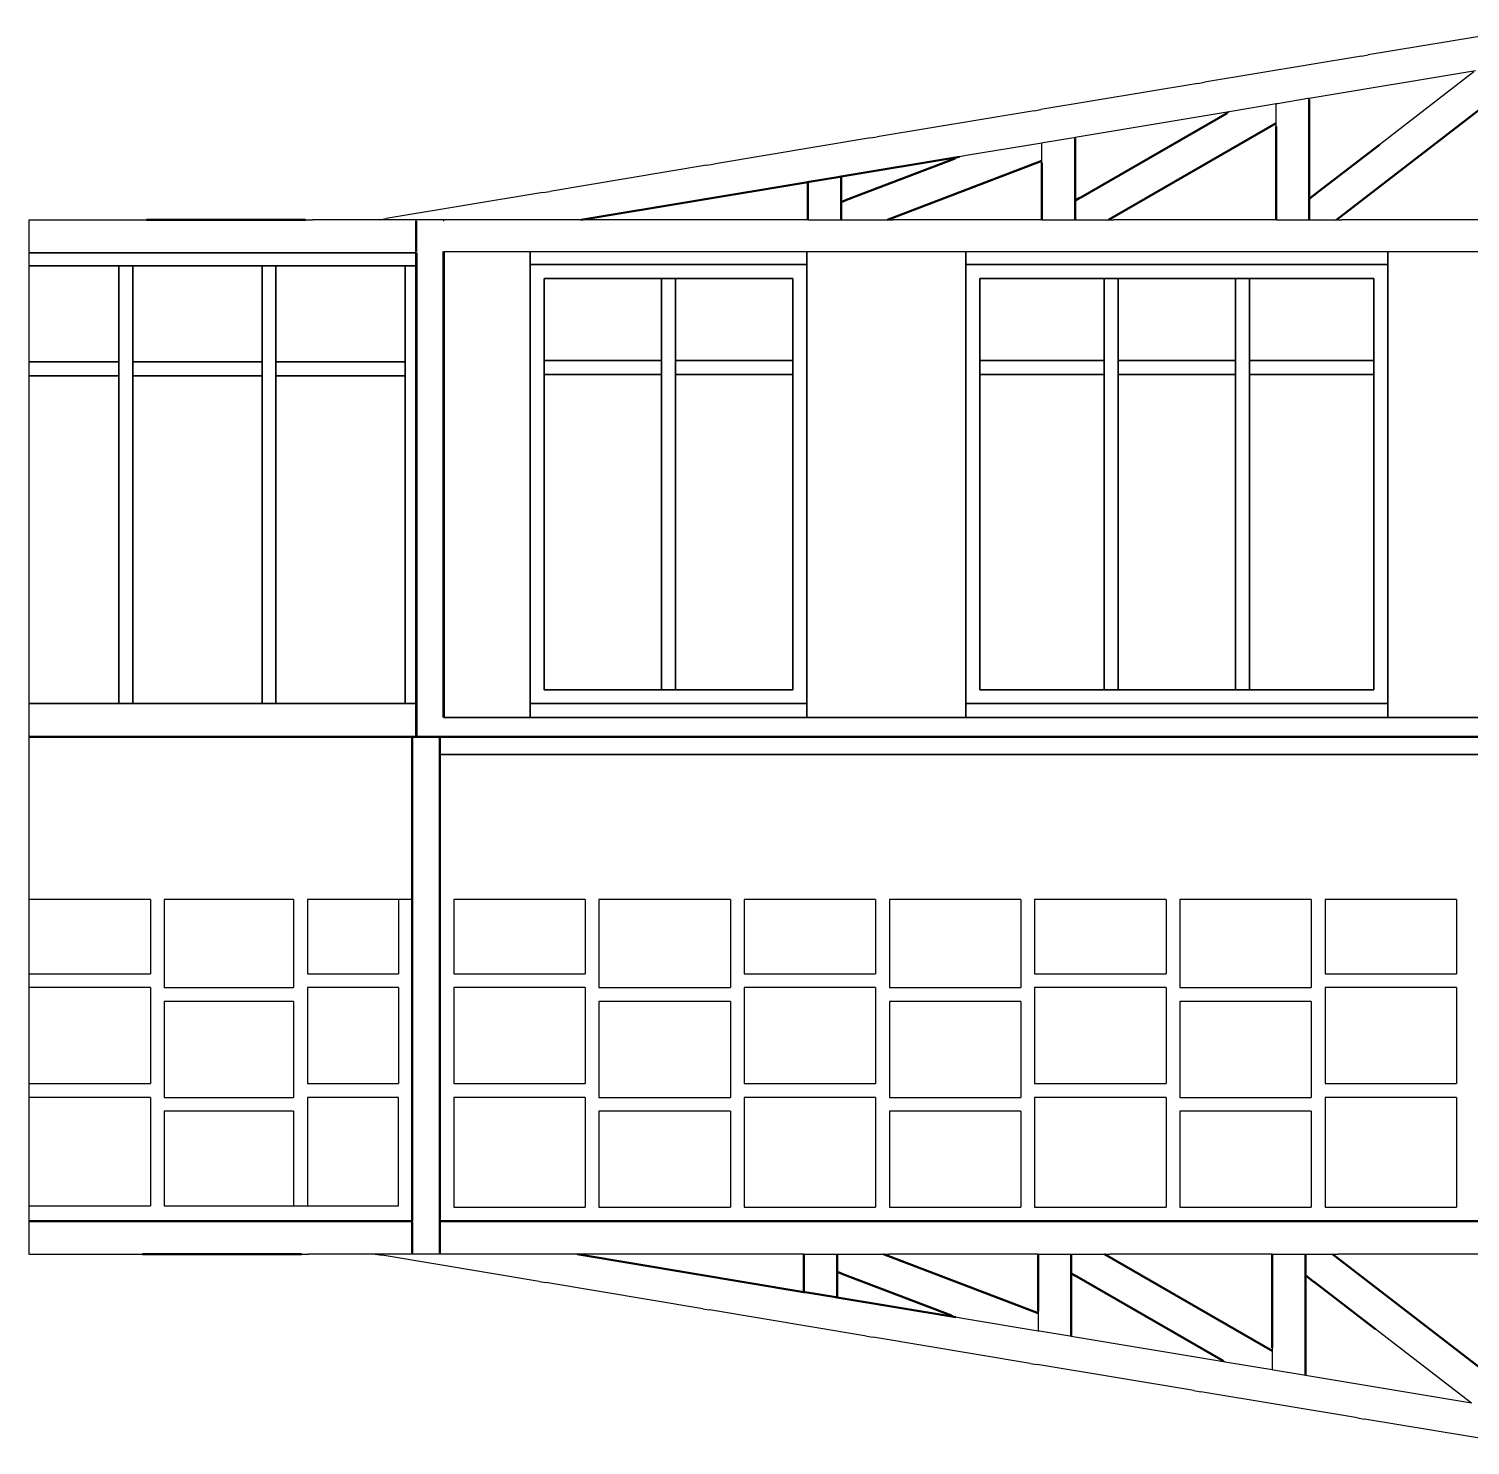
# Model space of a CAD drawing. Header units: centimetres. Extents: x 101 to 201, y 97 to 167.
# Drawn here: x 135.632 to 138.609, y 147.571 to 150.497 of the extents above; entities that cross this region are included whole.
import ezdxf

# ---------------------------------------------------------------- set-up
doc = ezdxf.new("R2010")
doc.units = ezdxf.units.CM
for name, color, linetype in [('corte', 1, 'Continuous'), ('grabado', 5, 'Continuous'), ('modulos alternativos', 10, 'Continuous')]:
    doc.layers.add(name, color=color, linetype=linetype)

msp = doc.modelspace()

# ---------------------------------------------------------------- linework, layer by layer
at = {"layer": 'corte'}
for p, q in [((138.7229, 150.4969), (138.3988, 150.4429)), ((138.3848, 150.4405), (138.0607, 150.3865)), ((138.3848, 150.4405), (138.3988, 150.4429)), ((138.6201, 150.4102), (138.2768, 150.353)), ((138.617, 150.4078), (138.4218, 150.2574)), ((138.0466, 150.3842), (137.7225, 150.3302)), ((138.0466, 150.3842), (138.0607, 150.3865)), ((137.7084, 150.3278), (137.7225, 150.3302)), ((138.2768, 150.353), (138.274, 150.3526)), ((138.2768, 150.3511), (138.2768, 150.353)), ((137.7084, 150.3278), (137.3843, 150.2738)), ((138.1117, 150.3255), (137.7932, 150.2724)), ((138.1117, 150.3255), (138.107, 150.3228)), ((138.2082, 150.2987), (138.2082, 150.302)), ((137.3702, 150.2714), (137.0461, 150.2174)), ((137.3702, 150.2714), (137.3843, 150.2738)), ((137.7932, 150.2724), (137.7904, 150.272)), ((137.7932, 150.2705), (137.7932, 150.2724)), ((138.2082, 150.2954), (138.2082, 150.2987)), ((137.032, 150.2151), (136.7079, 150.1611)), ((137.032, 150.2151), (137.0461, 150.2174)), ((137.5545, 150.2326), (137.5456, 150.2293)), ((137.7247, 150.2243), (137.7247, 150.2273)), ((137.7247, 150.2229), (137.7247, 150.2243)), ((137.7247, 150.2199), (137.7247, 150.2229)), ((136.6938, 150.1587), (136.3697, 150.1047)), ((136.6938, 150.1587), (136.7079, 150.1611)), ((135.6319, 150.1023), (135.8604, 150.1023)), ((135.8604, 150.1023), (135.8747, 150.1023)), ((136.2033, 150.1023), (136.2176, 150.1023)), ((136.3556, 150.1023), (136.2176, 150.1023)), ((136.3556, 150.1023), (136.3697, 150.1047)), ((136.3726, 150.1023), (136.3556, 150.1023)), ((136.7841, 150.1023), (136.7727, 150.1023)), ((137.2411, 150.1023), (136.7841, 150.1023)), ((137.4057, 150.1023), (137.4093, 150.1023)), ((137.4093, 150.1023), (137.4171, 150.1023)), ((137.7247, 150.1023), (137.4171, 150.1023)), ((137.8619, 150.1023), (137.8677, 150.1023)), ((137.8677, 150.1023), (137.8733, 150.1023)), ((138.1591, 150.1023), (137.8733, 150.1023)), ((138.2082, 150.1023), (138.1591, 150.1023)), ((138.333, 150.1023), (138.3398, 150.1023)), ((138.3398, 150.1023), (138.3444, 150.1023)), ((138.4204, 150.1023), (138.3444, 150.1023)), ((138.6049, 150.1023), (138.4204, 150.1023)), ((138.6918, 150.1023), (138.6049, 150.1023)), ((135.6319, 147.9652), (135.8524, 147.9652)), ((135.8524, 147.9652), (135.8667, 147.9652)), ((136.1953, 147.9652), (136.2096, 147.9652)), ((136.3476, 147.9652), (136.2096, 147.9652)), ((136.3476, 147.9652), (136.3617, 147.9629)), ((136.3646, 147.9652), (136.3476, 147.9652)), ((136.6858, 147.9088), (136.3617, 147.9629)), ((136.7761, 147.9652), (136.7647, 147.9652)), ((137.2331, 147.9652), (136.7761, 147.9652)), ((137.3977, 147.9652), (137.4013, 147.9652)), ((137.4013, 147.9652), (137.4091, 147.9652)), ((137.7167, 147.9652), (137.4091, 147.9652)), ((137.8539, 147.9652), (137.8597, 147.9652)), ((137.8597, 147.9652), (137.8653, 147.9652)), ((138.1511, 147.9652), (137.8653, 147.9652)), ((138.2002, 147.9652), (138.1511, 147.9652)), ((138.325, 147.9652), (138.3318, 147.9652)), ((138.3318, 147.9652), (138.3364, 147.9652)), ((138.4124, 147.9652), (138.3364, 147.9652)), ((138.5969, 147.9652), (138.4124, 147.9652)), ((138.6838, 147.9652), (138.5969, 147.9652)), ((136.6858, 147.9088), (136.6999, 147.9065)), ((137.024, 147.8525), (136.6999, 147.9065)), ((137.024, 147.8525), (137.0381, 147.8501)), ((137.3622, 147.7961), (137.0381, 147.8501)), ((137.5465, 147.8349), (137.5376, 147.8383)), ((137.7167, 147.8476), (137.7167, 147.8446)), ((137.7167, 147.8446), (137.7167, 147.8433)), ((137.7167, 147.8433), (137.7167, 147.8403)), ((138.609, 147.6597), (138.4138, 147.8102)), ((137.3622, 147.7961), (137.3763, 147.7938)), ((137.7004, 147.7397), (137.3763, 147.7938)), ((137.7852, 147.7951), (137.7824, 147.7956)), ((137.7852, 147.797), (137.7852, 147.7951)), ((138.1037, 147.742), (137.7852, 147.7951)), ((138.2002, 147.7721), (138.2002, 147.7689)), ((138.2002, 147.7689), (138.2002, 147.7655)), ((137.7004, 147.7397), (137.7145, 147.7374)), ((138.1037, 147.742), (138.099, 147.7447)), ((138.0386, 147.6834), (137.7145, 147.7374)), ((138.2688, 147.7145), (138.266, 147.715)), ((138.2688, 147.7164), (138.2688, 147.7145)), ((138.6121, 147.6573), (138.2688, 147.7145)), ((138.0386, 147.6834), (138.0527, 147.681)), ((138.3768, 147.627), (138.0527, 147.681)), ((138.6121, 147.6573), (138.609, 147.6597)), ((138.3768, 147.627), (138.3908, 147.6247)), ((138.7149, 147.5707), (138.3908, 147.6247))]:
    msp.add_line(p, q, dxfattribs=at)
at = {"layer": 'corte', "lineweight": 50}
for p, q in [((138.6918, 150.3789), (138.333, 150.1023)), ((138.2768, 150.1456), (138.2768, 150.3511)), ((138.107, 150.3228), (137.8047, 150.1485)), ((138.2082, 150.302), (137.8619, 150.1023)), ((137.7932, 150.1419), (137.7932, 150.2705)), ((138.2082, 150.1637), (138.2082, 150.2954)), ((138.4218, 150.2574), (138.2955, 150.1601)), ((137.5545, 150.2326), (137.3097, 150.1918)), ((137.5456, 150.2293), (137.3211, 150.1434)), ((137.7247, 150.2243), (137.4057, 150.1023)), ((137.7247, 150.1023), (137.7247, 150.2199)), ((137.2439, 150.1809), (137.2411, 150.1804)), ((137.3097, 150.1899), (137.3097, 150.1918)), ((137.3097, 150.1391), (137.3097, 150.1899)), ((137.2411, 150.1804), (136.7727, 150.1023)), ((137.2411, 150.1785), (137.2411, 150.1804)), ((137.2411, 150.1023), (137.2411, 150.1785)), ((138.2082, 150.1023), (138.2082, 150.1637)), ((138.2854, 150.1523), (138.2768, 150.1456)), ((138.2882, 150.1544), (138.2854, 150.1523)), ((138.2926, 150.1578), (138.2882, 150.1544)), ((138.2943, 150.1591), (138.2926, 150.1578)), ((138.2955, 150.1601), (138.2943, 150.1591)), ((137.3183, 150.1423), (137.3097, 150.1391)), ((137.3211, 150.1434), (137.3183, 150.1423)), ((137.8019, 150.1469), (137.7932, 150.1419)), ((137.8047, 150.1485), (137.8019, 150.1469)), ((136.2033, 150.1023), (135.8747, 150.1023)), ((135.6319, 149.0338), (140.7747, 149.0338)), ((136.4382, 149.0338), (135.6319, 149.0338)), ((136.4239, 149.0338), (140.7667, 149.0338)), ((136.4319, 149.0426), (136.4319, 149.0382)), ((136.4319, 149.0382), (136.4319, 149.0338)), ((136.1953, 147.9652), (135.8667, 147.9652)), ((137.2331, 147.8871), (136.7647, 147.9652)), ((137.2331, 147.9652), (137.2331, 147.889)), ((137.7167, 147.8433), (137.3977, 147.9652)), ((137.7167, 147.9652), (137.7167, 147.8476)), ((138.2002, 147.7655), (137.8539, 147.9652)), ((138.2002, 147.9652), (138.2002, 147.9039)), ((138.6838, 147.6886), (138.325, 147.9652)), ((137.3103, 147.9252), (137.3017, 147.9285)), ((137.3017, 147.9285), (137.3017, 147.8776)), ((137.3131, 147.9241), (137.3103, 147.9252)), ((137.5376, 147.8383), (137.3131, 147.9241)), ((137.7939, 147.9207), (137.7852, 147.9256)), ((137.7852, 147.9256), (137.7852, 147.797)), ((137.7967, 147.919), (137.7939, 147.9207)), ((138.099, 147.7447), (137.7967, 147.919)), ((138.2774, 147.9153), (138.2688, 147.9219)), ((138.2688, 147.9219), (138.2688, 147.7164)), ((137.2331, 147.889), (137.2331, 147.8871)), ((138.2002, 147.9039), (138.2002, 147.7721)), ((138.2802, 147.9131), (138.2774, 147.9153)), ((138.2846, 147.9098), (138.2802, 147.9131)), ((138.2863, 147.9084), (138.2846, 147.9098)), ((138.2875, 147.9075), (138.2863, 147.9084)), ((138.4138, 147.8102), (138.2875, 147.9075)), ((137.2359, 147.8867), (137.2331, 147.8871)), ((137.3017, 147.8776), (137.3017, 147.8757)), ((137.5465, 147.8349), (137.3017, 147.8757))]:
    msp.add_line(p, q, dxfattribs=at)
at = {"layer": 'grabado'}
for p, q in [((138.2082, 150.3416), (138.1196, 150.3268)), ((138.211, 150.3421), (138.2082, 150.3416)), ((138.2082, 150.3053), (138.2082, 150.3416)), ((138.274, 150.3526), (138.211, 150.3421)), ((138.1196, 150.3268), (138.1117, 150.3255)), ((138.2082, 150.302), (138.2082, 150.3053)), ((137.7904, 150.272), (137.7275, 150.2615)), ((137.7247, 150.261), (137.5684, 150.235)), ((137.7275, 150.2615), (137.7247, 150.261)), ((137.7247, 150.2273), (137.7247, 150.261)), ((137.5684, 150.235), (137.5545, 150.2326)), ((136.4319, 150.1023), (136.3726, 150.1023)), ((136.4319, 150.0995), (136.4319, 150.1023)), ((136.4604, 150.1023), (136.4319, 150.1023)), ((136.489, 150.1023), (136.4604, 150.1023)), ((136.489, 150.0995), (136.489, 150.1023)), ((136.7557, 150.1023), (136.489, 150.1023)), ((136.7727, 150.1023), (136.7557, 150.1023)), ((137.2411, 150.1023), (137.2439, 150.1023)), ((137.2439, 150.1023), (137.3069, 150.1023)), ((137.3069, 150.1023), (137.3097, 150.1023)), ((137.3097, 150.1023), (137.3978, 150.1023)), ((137.3978, 150.1023), (137.4057, 150.1023)), ((137.7247, 150.1023), (137.7275, 150.1023)), ((137.7275, 150.1023), (137.7904, 150.1023)), ((137.7904, 150.1023), (137.7932, 150.1023)), ((137.7932, 150.1023), (137.8563, 150.1023)), ((137.8563, 150.1023), (137.8619, 150.1023)), ((138.2082, 150.1023), (138.211, 150.1023)), ((138.211, 150.1023), (138.274, 150.1023)), ((138.274, 150.1023), (138.2768, 150.1023)), ((138.2768, 150.1023), (138.3284, 150.1023)), ((138.3284, 150.1023), (138.333, 150.1023)), ((136.4319, 150.0338), (136.4319, 150.0366)), ((136.489, 150.0371), (140.7176, 150.0371)), ((136.481, 149.0294), (136.481, 149.025)), ((135.8831, 148.6979), (135.6319, 148.6979)), ((135.8831, 148.6979), (135.8831, 148.5446)), ((135.9117, 148.6979), (135.9117, 148.5161)), ((135.9243, 148.6979), (135.9117, 148.6979)), ((135.926, 148.6979), (135.9243, 148.6979)), ((136.1789, 148.6979), (135.926, 148.6979)), ((136.1789, 148.6979), (136.1789, 148.5161)), ((136.2075, 148.6979), (136.2075, 148.5446)), ((136.2201, 148.6979), (136.2075, 148.6979)), ((136.2218, 148.6979), (136.2201, 148.6979)), ((136.4246, 148.6979), (136.2218, 148.6979)), ((136.3953, 148.6979), (136.3953, 148.5446)), ((136.5096, 148.6979), (136.5096, 148.5448)), ((136.6596, 148.6979), (136.5096, 148.6979)), ((136.6882, 148.6979), (136.6596, 148.6979)), ((136.781, 148.6979), (136.6882, 148.6979)), ((136.781, 148.6979), (136.781, 148.5448)), ((136.8096, 148.6979), (136.8096, 148.5162)), ((136.931, 148.6979), (136.8096, 148.6979)), ((136.9596, 148.6979), (136.931, 148.6979)), ((137.081, 148.6979), (136.9596, 148.6979)), ((137.081, 148.6979), (137.081, 148.5162)), ((137.1096, 148.6979), (137.1096, 148.5448)), ((137.2024, 148.6979), (137.1096, 148.6979)), ((137.231, 148.6979), (137.2024, 148.6979)), ((137.381, 148.6979), (137.231, 148.6979)), ((137.381, 148.6979), (137.381, 148.5448)), ((137.4096, 148.6979), (137.4096, 148.5162)), ((137.5596, 148.6979), (137.4096, 148.6979)), ((137.5882, 148.6979), (137.5596, 148.6979)), ((137.681, 148.6979), (137.5882, 148.6979)), ((137.681, 148.6979), (137.681, 148.5162)), ((137.7096, 148.6979), (137.7096, 148.5448)), ((137.8453, 148.6979), (137.7096, 148.6979)), ((137.8739, 148.6979), (137.8453, 148.6979)), ((137.981, 148.6979), (137.8739, 148.6979)), ((137.981, 148.6979), (137.981, 148.5448)), ((138.0096, 148.6979), (138.0096, 148.5162)), ((138.1167, 148.6979), (138.0096, 148.6979)), ((138.1453, 148.6979), (138.1167, 148.6979)), ((138.281, 148.6979), (138.1453, 148.6979)), ((138.281, 148.6979), (138.281, 148.5162)), ((138.3096, 148.6979), (138.3096, 148.5448)), ((138.4024, 148.6979), (138.3096, 148.6979)), ((138.431, 148.6979), (138.4024, 148.6979)), ((138.581, 148.6979), (138.431, 148.6979)), ((138.581, 148.6979), (138.581, 148.5448)), ((135.6319, 148.5446), (135.8831, 148.5446)), ((136.2075, 148.5446), (136.2201, 148.5446)), ((136.2201, 148.5446), (136.2218, 148.5446)), ((136.2218, 148.5446), (136.3887, 148.5446)), ((136.3887, 148.5446), (136.3953, 148.5446)), ((136.5096, 148.5448), (136.6596, 148.5448)), ((136.6596, 148.5448), (136.6882, 148.5448)), ((136.6882, 148.5448), (136.781, 148.5448)), ((137.1096, 148.5448), (137.2024, 148.5448)), ((137.2024, 148.5448), (137.231, 148.5448)), ((137.231, 148.5448), (137.381, 148.5448)), ((137.7096, 148.5448), (137.8453, 148.5448)), ((137.8453, 148.5448), (137.8739, 148.5448)), ((137.8739, 148.5448), (137.981, 148.5448)), ((138.3096, 148.5448), (138.4024, 148.5448)), ((138.4024, 148.5448), (138.431, 148.5448)), ((138.431, 148.5448), (138.581, 148.5448)), ((135.8831, 148.5161), (135.6319, 148.5161)), ((135.8831, 148.5161), (135.8831, 148.3177)), ((135.9117, 148.5161), (135.9243, 148.5161)), ((135.9243, 148.5161), (135.926, 148.5161)), ((135.926, 148.5161), (136.1789, 148.5161)), ((136.2075, 148.5161), (136.2075, 148.3177)), ((136.2201, 148.5161), (136.2075, 148.5161)), ((136.2218, 148.5161), (136.2201, 148.5161)), ((136.382, 148.5161), (136.2218, 148.5161)), ((136.3953, 148.5161), (136.382, 148.5161)), ((136.3953, 148.5161), (136.3953, 148.3177)), ((136.5096, 148.5162), (136.5096, 148.3179)), ((136.6596, 148.5162), (136.5096, 148.5162)), ((136.6882, 148.5162), (136.6596, 148.5162)), ((136.781, 148.5162), (136.6882, 148.5162)), ((136.781, 148.5162), (136.781, 148.3179)), ((136.8096, 148.5162), (136.931, 148.5162)), ((136.931, 148.5162), (136.9596, 148.5162)), ((136.9596, 148.5162), (137.081, 148.5162)), ((137.1096, 148.5162), (137.1096, 148.3179)), ((137.2024, 148.5162), (137.1096, 148.5162)), ((137.231, 148.5162), (137.2024, 148.5162)), ((137.381, 148.5162), (137.231, 148.5162)), ((137.381, 148.5162), (137.381, 148.3179)), ((137.4096, 148.5162), (137.5596, 148.5162)), ((137.5596, 148.5162), (137.5882, 148.5162)), ((137.5882, 148.5162), (137.681, 148.5162)), ((137.7096, 148.5162), (137.7096, 148.3179)), ((137.8453, 148.5162), (137.7096, 148.5162)), ((137.8739, 148.5162), (137.8453, 148.5162)), ((137.981, 148.5162), (137.8739, 148.5162)), ((137.981, 148.5162), (137.981, 148.3179)), ((138.0096, 148.5162), (138.1167, 148.5162)), ((138.1167, 148.5162), (138.1453, 148.5162)), ((138.1453, 148.5162), (138.281, 148.5162)), ((138.3096, 148.5162), (138.3096, 148.3179)), ((138.4024, 148.5162), (138.3096, 148.5162)), ((138.431, 148.5162), (138.4024, 148.5162)), ((138.581, 148.5162), (138.431, 148.5162)), ((138.581, 148.5162), (138.581, 148.3179)), ((135.9117, 148.4875), (135.9117, 148.2891)), ((135.9243, 148.4875), (135.9117, 148.4875)), ((135.926, 148.4875), (135.9243, 148.4875)), ((136.1789, 148.4875), (135.926, 148.4875)), ((136.1789, 148.4875), (136.1789, 148.2921)), ((136.8096, 148.4876), (136.8096, 148.2893)), ((136.931, 148.4876), (136.8096, 148.4876)), ((136.9596, 148.4876), (136.931, 148.4876)), ((137.081, 148.4876), (136.9596, 148.4876)), ((137.081, 148.4876), (137.081, 148.2893)), ((137.4096, 148.4876), (137.4096, 148.2893)), ((137.5596, 148.4876), (137.4096, 148.4876)), ((137.5882, 148.4876), (137.5596, 148.4876)), ((137.681, 148.4876), (137.5882, 148.4876)), ((137.681, 148.4876), (137.681, 148.2893)), ((138.0096, 148.4876), (138.0096, 148.2893)), ((138.1167, 148.4876), (138.0096, 148.4876)), ((138.1453, 148.4876), (138.1167, 148.4876)), ((138.281, 148.4876), (138.1453, 148.4876)), ((138.281, 148.4876), (138.281, 148.2893)), ((135.6319, 148.3177), (135.8831, 148.3177)), ((136.2075, 148.3177), (136.2201, 148.3177)), ((136.2201, 148.3177), (136.2218, 148.3177)), ((136.2218, 148.3177), (136.3355, 148.3177)), ((136.3355, 148.3177), (136.3953, 148.3177)), ((136.5096, 148.3179), (136.6596, 148.3179)), ((136.6596, 148.3179), (136.6882, 148.3179)), ((136.6882, 148.3179), (136.781, 148.3179)), ((137.1096, 148.3179), (137.2024, 148.3179)), ((137.2024, 148.3179), (137.231, 148.3179)), ((137.231, 148.3179), (137.381, 148.3179)), ((137.7096, 148.3179), (137.8453, 148.3179)), ((137.8453, 148.3179), (137.8739, 148.3179)), ((137.8739, 148.3179), (137.981, 148.3179)), ((138.3096, 148.3179), (138.4024, 148.3179)), ((138.4024, 148.3179), (138.431, 148.3179)), ((138.431, 148.3179), (138.581, 148.3179)), ((135.8831, 148.2891), (135.6319, 148.2891)), ((135.8831, 148.2891), (135.8831, 148.2635)), ((135.9117, 148.2891), (135.9243, 148.2891)), ((135.9243, 148.2891), (136.1789, 148.2891)), ((136.1789, 148.2921), (136.1789, 148.2891)), ((136.2075, 148.2891), (136.2075, 148.0652)), ((136.2201, 148.2891), (136.2075, 148.2891)), ((136.3288, 148.2891), (136.2201, 148.2891)), ((136.3953, 148.2891), (136.3288, 148.2891)), ((136.3953, 148.0652), (136.3953, 148.2891)), ((136.5096, 148.2893), (136.5096, 148.0624)), ((136.6596, 148.2893), (136.5096, 148.2893)), ((136.6882, 148.2893), (136.6596, 148.2893)), ((136.781, 148.2893), (136.6882, 148.2893)), ((136.781, 148.2893), (136.781, 148.2607)), ((136.8096, 148.2893), (136.931, 148.2893)), ((136.931, 148.2893), (136.9596, 148.2893)), ((136.9596, 148.2893), (137.081, 148.2893)), ((137.2024, 148.2893), (137.1096, 148.2893)), ((137.1096, 148.2893), (137.1096, 148.2607)), ((137.231, 148.2893), (137.2024, 148.2893)), ((137.381, 148.2893), (137.231, 148.2893)), ((137.381, 148.2893), (137.381, 148.0624)), ((137.4096, 148.2893), (137.5596, 148.2893)), ((137.5596, 148.2893), (137.5882, 148.2893)), ((137.5882, 148.2893), (137.681, 148.2893)), ((137.8453, 148.2893), (137.7096, 148.2893)), ((137.7096, 148.2893), (137.7096, 148.2607)), ((137.8739, 148.2893), (137.8453, 148.2893)), ((137.981, 148.2893), (137.8739, 148.2893)), ((137.981, 148.2893), (137.981, 148.2607)), ((138.0096, 148.2893), (138.1167, 148.2893)), ((138.1167, 148.2893), (138.1453, 148.2893)), ((138.1453, 148.2893), (138.281, 148.2893)), ((138.4024, 148.2893), (138.3096, 148.2893)), ((138.3096, 148.2893), (138.3096, 148.2607)), ((138.431, 148.2893), (138.4024, 148.2893)), ((138.581, 148.2893), (138.431, 148.2893)), ((138.581, 148.2893), (138.581, 148.0624)), ((135.8831, 148.2635), (135.8831, 148.0652)), ((135.9117, 148.2606), (135.9117, 148.0652)), ((135.9243, 148.2606), (135.9117, 148.2606)), ((135.9277, 148.2606), (135.9243, 148.2606)), ((136.1789, 148.2606), (135.9277, 148.2606)), ((136.1789, 148.2606), (136.1789, 148.0652)), ((136.781, 148.2607), (136.781, 148.0909)), ((136.931, 148.2607), (136.8096, 148.2607)), ((136.8096, 148.2607), (136.8096, 148.0909)), ((136.9596, 148.2607), (136.931, 148.2607)), ((137.081, 148.2607), (136.9596, 148.2607)), ((137.081, 148.2607), (137.081, 148.0909)), ((137.1096, 148.2607), (137.1096, 148.0909)), ((137.4096, 148.2607), (137.4096, 148.0624)), ((137.5596, 148.2607), (137.4096, 148.2607)), ((137.5882, 148.2607), (137.5596, 148.2607)), ((137.681, 148.2607), (137.5882, 148.2607)), ((137.681, 148.2607), (137.681, 148.0909)), ((137.7096, 148.2607), (137.7096, 148.0909)), ((137.981, 148.2607), (137.981, 148.0909)), ((138.1167, 148.2607), (138.0096, 148.2607)), ((138.0096, 148.2607), (138.0096, 148.0909)), ((138.1453, 148.2607), (138.1167, 148.2607)), ((138.281, 148.2607), (138.1453, 148.2607)), ((138.281, 148.2607), (138.281, 148.0909)), ((138.3096, 148.2607), (138.3096, 148.0909)), ((136.781, 148.0909), (136.781, 148.0624)), ((136.8096, 148.0909), (136.8096, 148.0624)), ((137.081, 148.0909), (137.081, 148.0624)), ((137.1096, 148.0909), (137.1096, 148.0624)), ((137.681, 148.0909), (137.681, 148.0624)), ((137.7096, 148.0909), (137.7096, 148.0624)), ((137.981, 148.0909), (137.981, 148.0624)), ((138.0096, 148.0909), (138.0096, 148.0624)), ((138.281, 148.0909), (138.281, 148.0624)), ((138.3096, 148.0909), (138.3096, 148.0624)), ((135.6319, 148.0652), (135.6336, 148.0652)), ((135.6336, 148.0652), (135.8831, 148.0652)), ((135.9117, 148.0652), (135.9243, 148.0652)), ((135.9243, 148.0652), (135.9277, 148.0652)), ((135.9277, 148.0652), (136.1789, 148.0652)), ((136.1789, 148.0652), (136.2764, 148.0652)), ((136.2764, 148.0652), (136.3953, 148.0652)), ((136.5096, 148.0624), (136.6596, 148.0624)), ((136.6596, 148.0624), (136.781, 148.0624)), ((136.6596, 148.0624), (136.781, 148.0624)), ((136.8096, 148.0624), (137.081, 148.0624)), ((136.8096, 148.0624), (137.081, 148.0624)), ((137.1096, 148.0624), (137.231, 148.0624)), ((137.1096, 148.0624), (137.231, 148.0624)), ((137.231, 148.0624), (137.381, 148.0624)), ((137.4096, 148.0624), (137.5596, 148.0624)), ((137.5596, 148.0624), (137.681, 148.0624)), ((137.7096, 148.0624), (137.981, 148.0624)), ((138.0096, 148.0624), (138.281, 148.0624)), ((138.3096, 148.0624), (138.431, 148.0624)), ((138.431, 148.0624), (138.581, 148.0624)), ((136.4239, 148.0338), (136.4239, 148.031)), ((140.7096, 148.0338), (136.481, 148.0338)), ((136.4239, 147.9652), (136.3646, 147.9652)), ((136.4239, 147.968), (136.4239, 147.9652)), ((136.4524, 147.9652), (136.4239, 147.9652)), ((136.481, 147.9652), (136.4524, 147.9652)), ((136.481, 147.968), (136.481, 147.9652)), ((136.7477, 147.9652), (136.481, 147.9652)), ((136.7647, 147.9652), (136.7477, 147.9652)), ((137.2331, 147.9652), (137.2359, 147.9652)), ((137.2359, 147.9652), (137.2989, 147.9652)), ((137.2989, 147.9652), (137.3017, 147.9652)), ((137.3017, 147.9652), (137.3898, 147.9652)), ((137.3898, 147.9652), (137.3977, 147.9652)), ((137.7167, 147.9652), (137.7195, 147.9652)), ((137.7195, 147.9652), (137.7824, 147.9652)), ((137.7824, 147.9652), (137.7852, 147.9652)), ((137.7852, 147.9652), (137.8483, 147.9652)), ((137.8483, 147.9652), (137.8539, 147.9652)), ((138.2002, 147.9652), (138.203, 147.9652)), ((138.203, 147.9652), (138.266, 147.9652)), ((138.266, 147.9652), (138.2688, 147.9652)), ((138.2688, 147.9652), (138.3204, 147.9652)), ((138.3204, 147.9652), (138.325, 147.9652)), ((137.5604, 147.8326), (137.5465, 147.8349)), ((137.7167, 147.8065), (137.5604, 147.8326)), ((137.7167, 147.8403), (137.7167, 147.8065)), ((137.7195, 147.8061), (137.7167, 147.8065)), ((137.7824, 147.7956), (137.7195, 147.8061)), ((138.1116, 147.7407), (138.1037, 147.742)), ((138.2002, 147.726), (138.1116, 147.7407)), ((138.2002, 147.7655), (138.2002, 147.7623)), ((138.2002, 147.7623), (138.2002, 147.726)), ((138.203, 147.7255), (138.2002, 147.726)), ((138.266, 147.715), (138.203, 147.7255))]:
    msp.add_line(p, q, dxfattribs=at)
at = {"layer": 'grabado', "lineweight": 50}
for p, q in [((137.3069, 150.1914), (137.2439, 150.1809)), ((137.3097, 150.1918), (137.3069, 150.1914)), ((137.3097, 150.1391), (137.3097, 150.1361)), ((137.3097, 150.1361), (137.3097, 150.1023)), ((137.7932, 150.1419), (137.7932, 150.1387)), ((137.7932, 150.1387), (137.7932, 150.1023)), ((138.2768, 150.1456), (138.2768, 150.1421)), ((138.2768, 150.1421), (138.2768, 150.1023)), ((136.4319, 150.0366), (136.4319, 150.0995)), ((136.4239, 149.0294), (136.4239, 149.0338)), ((136.4239, 149.025), (136.4239, 149.0294)), ((136.4239, 149.025), (136.4239, 148.9979)), ((136.481, 149.0338), (136.481, 148.9979)), ((136.4239, 148.9979), (136.4239, 148.9492)), ((136.481, 148.0338), (136.481, 148.9979)), ((136.4239, 148.9492), (136.4239, 148.9446)), ((136.4239, 148.9446), (136.4239, 148.8964)), ((136.4239, 148.8964), (136.4239, 148.8936)), ((136.4239, 148.8936), (136.4239, 148.8907)), ((136.4239, 148.8907), (136.4239, 148.8269)), ((136.4239, 148.8269), (136.4239, 148.824)), ((136.4239, 148.824), (136.4239, 148.7951)), ((136.4239, 148.7951), (136.4239, 148.7934)), ((136.4239, 148.7934), (136.4239, 148.7587)), ((136.4239, 148.0338), (136.4239, 148.7587)), ((136.4239, 148.0338), (135.6319, 148.0338)), ((136.4239, 148.031), (136.4239, 147.968)), ((136.481, 147.968), (136.481, 148.0338)), ((136.481, 148.0338), (140.7096, 148.0338)), ((137.3017, 147.9315), (137.3017, 147.9652)), ((137.7852, 147.9289), (137.7852, 147.9652)), ((138.2688, 147.9255), (138.2688, 147.9652)), ((137.3017, 147.9285), (137.3017, 147.9315)), ((137.7852, 147.9256), (137.7852, 147.9289)), ((138.2688, 147.9219), (138.2688, 147.9255)), ((137.2989, 147.8762), (137.2359, 147.8867)), ((137.3017, 147.8757), (137.2989, 147.8762))]:
    msp.add_line(p, q, dxfattribs=at)
at = {"layer": 'grabado', "lineweight": 35}
for p, q in [((136.4319, 150.0338), (135.6319, 150.0338)), ((136.6676, 150.0371), (136.6676, 150.0098)), ((137.239, 150.0098), (137.239, 150.0371)), ((137.5676, 150.0371), (137.5676, 150.0098)), ((138.439, 150.0098), (138.439, 150.0371)), ((135.6319, 150.0069), (135.8465, 150.0069)), ((135.818, 149.1028), (135.818, 150.0069)), ((135.8465, 149.9812), (135.8465, 150.0069)), ((135.8465, 150.0069), (135.85, 150.0069)), ((135.85, 150.0069), (136.1138, 150.0069)), ((136.1138, 150.0069), (136.1423, 150.0069)), ((136.1138, 149.8086), (136.1138, 150.0069)), ((136.1423, 149.9812), (136.1423, 150.0069)), ((136.1423, 150.0069), (136.1441, 150.0069)), ((136.1441, 150.0069), (136.4096, 150.0069)), ((136.4096, 150.0069), (136.4319, 150.0069)), ((136.4096, 149.8086), (136.4096, 150.0069)), ((136.6676, 149.1028), (136.6676, 150.0098)), ((136.6676, 150.0098), (137.239, 150.0098)), ((136.6676, 150.0098), (137.239, 150.0098)), ((136.6676, 149.1028), (136.6676, 150.0098)), ((137.239, 149.1028), (137.239, 150.0098)), ((137.239, 150.0098), (137.239, 149.1028)), ((137.5676, 150.0098), (138.439, 150.0098)), ((137.5676, 149.1028), (137.5676, 150.0098)), ((138.439, 149.1028), (138.439, 150.0098)), ((135.8465, 149.8114), (135.8465, 149.9812)), ((136.1423, 149.8114), (136.1423, 149.9812)), ((136.6962, 149.9812), (136.6962, 149.8114)), ((136.939, 149.9812), (136.6962, 149.9812)), ((136.939, 149.9812), (136.9676, 149.9812)), ((136.939, 149.8114), (136.939, 149.9812)), ((136.9676, 149.8114), (136.9676, 149.9812)), ((137.2104, 149.9812), (136.9676, 149.9812)), ((137.2104, 149.8114), (137.2104, 149.9812)), ((137.5962, 149.9812), (137.5962, 149.8114)), ((137.8533, 149.9812), (137.5962, 149.9812)), ((137.8533, 149.9812), (137.8819, 149.9812)), ((137.8533, 149.8114), (137.8533, 149.9812)), ((137.8819, 149.8114), (137.8819, 149.9812)), ((138.1247, 149.9812), (137.8819, 149.9812)), ((138.1247, 149.9812), (138.1533, 149.9812)), ((138.1247, 149.8114), (138.1247, 149.9812)), ((138.4104, 149.9812), (138.1533, 149.9812)), ((138.1533, 149.8114), (138.1533, 149.9812)), ((138.4104, 149.8114), (138.4104, 149.9812)), ((135.818, 149.8086), (135.6319, 149.8086)), ((135.8465, 149.8086), (135.8465, 149.8114)), ((135.85, 149.8086), (135.8465, 149.8086)), ((135.8465, 149.78), (135.8465, 149.8086)), ((136.1121, 149.8086), (135.85, 149.8086)), ((136.1121, 149.8086), (136.1138, 149.8086)), ((136.1138, 149.7828), (136.1138, 149.8086)), ((136.1423, 149.8086), (136.1423, 149.8114)), ((136.1441, 149.8086), (136.1423, 149.8086)), ((136.1423, 149.78), (136.1423, 149.8086)), ((136.4079, 149.8086), (136.1441, 149.8086)), ((136.4079, 149.8086), (136.4096, 149.8086)), ((136.4096, 149.7828), (136.4096, 149.8086)), ((136.939, 149.8114), (136.6962, 149.8114)), ((136.6962, 149.8114), (136.6962, 149.7828)), ((136.939, 149.8114), (136.939, 149.7828)), ((137.2104, 149.8114), (136.9676, 149.8114)), ((136.9676, 149.8114), (136.9676, 149.7828)), ((137.2104, 149.8114), (137.2104, 149.7828)), ((137.8533, 149.8114), (137.5962, 149.8114)), ((137.5962, 149.8114), (137.5962, 149.7828)), ((137.8533, 149.8114), (137.8533, 149.7828)), ((138.1247, 149.8114), (137.8819, 149.8114)), ((137.8819, 149.8114), (137.8819, 149.7828)), ((138.1247, 149.8114), (138.1247, 149.7828)), ((138.4104, 149.8114), (138.1533, 149.8114)), ((138.1533, 149.8114), (138.1533, 149.7828)), ((138.4104, 149.8114), (138.4104, 149.7828)), ((135.818, 149.78), (135.6319, 149.78)), ((135.8465, 149.1028), (135.8465, 149.78)), ((135.8465, 149.78), (135.8483, 149.78)), ((136.1121, 149.78), (135.8483, 149.78)), ((136.1138, 149.78), (136.1121, 149.78)), ((136.1138, 149.78), (136.1138, 149.7828)), ((136.1138, 149.1028), (136.1138, 149.78)), ((136.1423, 149.1028), (136.1423, 149.78)), ((136.1423, 149.78), (136.1441, 149.78)), ((136.4079, 149.78), (136.1441, 149.78)), ((136.4096, 149.78), (136.4079, 149.78)), ((136.4096, 149.78), (136.4096, 149.7828)), ((136.4096, 149.1028), (136.4096, 149.78)), ((136.939, 149.7828), (136.6962, 149.7828)), ((136.6962, 149.7828), (136.6962, 149.1314)), ((136.939, 149.1314), (136.939, 149.7828)), ((137.2104, 149.7828), (136.9676, 149.7828)), ((136.9676, 149.1314), (136.9676, 149.7828)), ((137.2104, 149.1314), (137.2104, 149.7828)), ((137.8533, 149.7828), (137.5962, 149.7828)), ((137.5962, 149.7828), (137.5962, 149.1314)), ((137.8533, 149.1314), (137.8533, 149.7828)), ((138.1247, 149.7828), (137.8819, 149.7828)), ((137.8819, 149.1314), (137.8819, 149.7828)), ((138.1247, 149.1314), (138.1247, 149.7828)), ((138.4104, 149.7828), (138.1533, 149.7828)), ((138.1533, 149.1314), (138.1533, 149.7828)), ((138.4104, 149.1314), (138.4104, 149.7828)), ((136.6962, 149.1314), (136.939, 149.1314)), ((136.939, 149.1314), (136.9676, 149.1314)), ((136.9676, 149.1314), (137.2104, 149.1314)), ((137.5962, 149.1314), (137.8533, 149.1314)), ((137.8533, 149.1314), (137.8819, 149.1314)), ((137.8819, 149.1314), (138.1247, 149.1314)), ((138.1247, 149.1314), (138.1533, 149.1314)), ((138.1533, 149.1314), (138.4104, 149.1314)), ((135.6319, 149.1028), (135.818, 149.1028)), ((135.818, 149.1028), (135.8465, 149.1028)), ((135.8483, 149.1028), (135.8465, 149.1028)), ((135.8483, 149.1028), (136.1138, 149.1028)), ((136.1138, 149.1028), (136.1423, 149.1028)), ((136.1441, 149.1028), (136.1423, 149.1028)), ((136.1441, 149.1028), (136.4096, 149.1028)), ((136.4096, 149.1028), (136.4319, 149.1028)), ((136.6676, 149.1028), (137.239, 149.1028)), ((136.6676, 149.1028), (136.6676, 149.0743)), ((137.239, 149.1028), (136.6676, 149.1028)), ((137.239, 149.0743), (137.239, 149.1028)), ((137.5676, 149.1028), (138.439, 149.1028)), ((137.5676, 149.1028), (137.5676, 149.0743)), ((138.439, 149.0743), (138.439, 149.1028)), ((136.6676, 149.0743), (136.489, 149.0743)), ((137.239, 149.0743), (136.6676, 149.0743)), ((137.5676, 149.0743), (137.239, 149.0743)), ((138.439, 149.0743), (137.5676, 149.0743)), ((138.7676, 149.0743), (138.439, 149.0743)), ((136.481, 148.9979), (136.6596, 148.9979)), ((136.6596, 148.9979), (137.231, 148.9979)), ((137.231, 148.9979), (137.5596, 148.9979)), ((137.5596, 148.9979), (138.431, 148.9979)), ((138.431, 148.9979), (138.7596, 148.9979))]:
    msp.add_line(p, q, dxfattribs=at)
at = {"layer": 'grabado', "lineweight": 53}
for p, q in [((136.4319, 150.0338), (136.4319, 149.0338)), ((136.489, 149.0743), (136.489, 150.0371))]:
    msp.add_line(p, q, dxfattribs=at)
at = {"layer": 'modulos alternativos'}
for p, q in [((135.6319, 150.1023), (135.6319, 147.9652)), ((135.6319, 149.0338), (136.4239, 149.0338))]:
    msp.add_line(p, q, dxfattribs=at)

doc.saveas('drawing.dxf')
